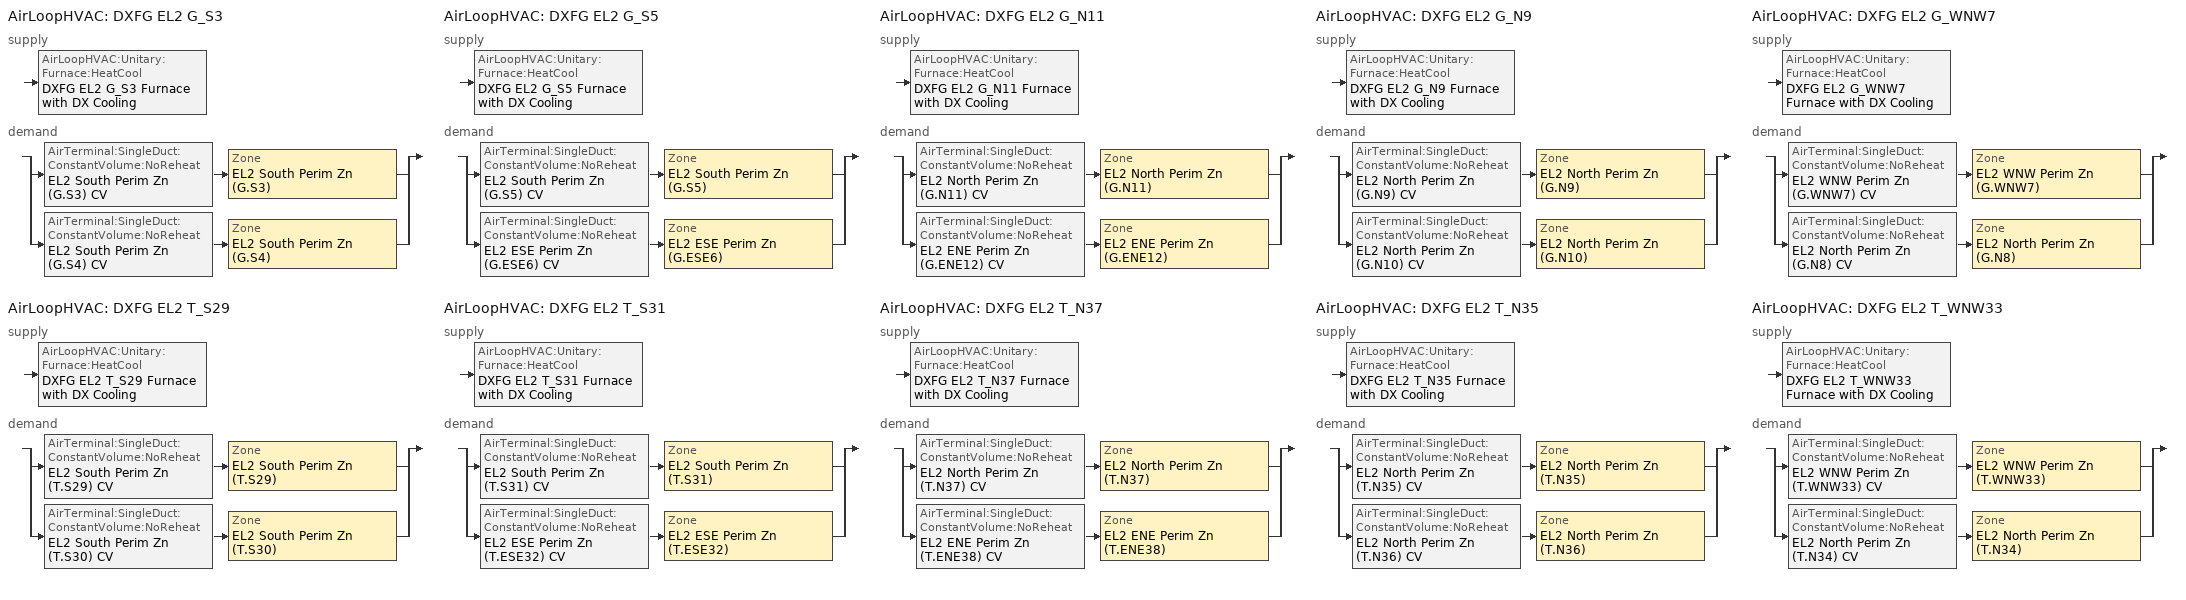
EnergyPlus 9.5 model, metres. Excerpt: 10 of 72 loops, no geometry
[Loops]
AirLoopHVAC 'DXFG EL2 G_S3'
 supply: AirLoopHVAC:Unitary:Furnace:HeatCool 'DXFG EL2 G_S3 Furnace with DX Cooling'
 demand: split
  | AirTerminal:SingleDuct:ConstantVolume:NoReheat 'EL2 South Perim Zn (G.S3) CV' > Zone 'EL2 South Perim Zn (G.S3)'
  | AirTerminal:SingleDuct:ConstantVolume:NoReheat 'EL2 South Perim Zn (G.S4) CV' > Zone 'EL2 South Perim Zn (G.S4)'
AirLoopHVAC 'DXFG EL2 T_S29'
 supply: AirLoopHVAC:Unitary:Furnace:HeatCool 'DXFG EL2 T_S29 Furnace with DX Cooling'
 demand: split
  | AirTerminal:SingleDuct:ConstantVolume:NoReheat 'EL2 South Perim Zn (T.S29) CV' > Zone 'EL2 South Perim Zn (T.S29)'
  | AirTerminal:SingleDuct:ConstantVolume:NoReheat 'EL2 South Perim Zn (T.S30) CV' > Zone 'EL2 South Perim Zn (T.S30)'
AirLoopHVAC 'DXFG EL2 G_S5'
 supply: AirLoopHVAC:Unitary:Furnace:HeatCool 'DXFG EL2 G_S5 Furnace with DX Cooling'
 demand: split
  | AirTerminal:SingleDuct:ConstantVolume:NoReheat 'EL2 South Perim Zn (G.S5) CV' > Zone 'EL2 South Perim Zn (G.S5)'
  | AirTerminal:SingleDuct:ConstantVolume:NoReheat 'EL2 ESE Perim Zn (G.ESE6) CV' > Zone 'EL2 ESE Perim Zn (G.ESE6)'
AirLoopHVAC 'DXFG EL2 T_S31'
 supply: AirLoopHVAC:Unitary:Furnace:HeatCool 'DXFG EL2 T_S31 Furnace with DX Cooling'
 demand: split
  | AirTerminal:SingleDuct:ConstantVolume:NoReheat 'EL2 South Perim Zn (T.S31) CV' > Zone 'EL2 South Perim Zn (T.S31)'
  | AirTerminal:SingleDuct:ConstantVolume:NoReheat 'EL2 ESE Perim Zn (T.ESE32) CV' > Zone 'EL2 ESE Perim Zn (T.ESE32)'
AirLoopHVAC 'DXFG EL2 G_N11'
 supply: AirLoopHVAC:Unitary:Furnace:HeatCool 'DXFG EL2 G_N11 Furnace with DX Cooling'
 demand: split
  | AirTerminal:SingleDuct:ConstantVolume:NoReheat 'EL2 North Perim Zn (G.N11) CV' > Zone 'EL2 North Perim Zn (G.N11)'
  | AirTerminal:SingleDuct:ConstantVolume:NoReheat 'EL2 ENE Perim Zn (G.ENE12) CV' > Zone 'EL2 ENE Perim Zn (G.ENE12)'
AirLoopHVAC 'DXFG EL2 T_N37'
 supply: AirLoopHVAC:Unitary:Furnace:HeatCool 'DXFG EL2 T_N37 Furnace with DX Cooling'
 demand: split
  | AirTerminal:SingleDuct:ConstantVolume:NoReheat 'EL2 North Perim Zn (T.N37) CV' > Zone 'EL2 North Perim Zn (T.N37)'
  | AirTerminal:SingleDuct:ConstantVolume:NoReheat 'EL2 ENE Perim Zn (T.ENE38) CV' > Zone 'EL2 ENE Perim Zn (T.ENE38)'
AirLoopHVAC 'DXFG EL2 G_N9'
 supply: AirLoopHVAC:Unitary:Furnace:HeatCool 'DXFG EL2 G_N9 Furnace with DX Cooling'
 demand: split
  | AirTerminal:SingleDuct:ConstantVolume:NoReheat 'EL2 North Perim Zn (G.N9) CV' > Zone 'EL2 North Perim Zn (G.N9)'
  | AirTerminal:SingleDuct:ConstantVolume:NoReheat 'EL2 North Perim Zn (G.N10) CV' > Zone 'EL2 North Perim Zn (G.N10)'
AirLoopHVAC 'DXFG EL2 T_N35'
 supply: AirLoopHVAC:Unitary:Furnace:HeatCool 'DXFG EL2 T_N35 Furnace with DX Cooling'
 demand: split
  | AirTerminal:SingleDuct:ConstantVolume:NoReheat 'EL2 North Perim Zn (T.N35) CV' > Zone 'EL2 North Perim Zn (T.N35)'
  | AirTerminal:SingleDuct:ConstantVolume:NoReheat 'EL2 North Perim Zn (T.N36) CV' > Zone 'EL2 North Perim Zn (T.N36)'
AirLoopHVAC 'DXFG EL2 G_WNW7'
 supply: AirLoopHVAC:Unitary:Furnace:HeatCool 'DXFG EL2 G_WNW7 Furnace with DX Cooling'
 demand: split
  | AirTerminal:SingleDuct:ConstantVolume:NoReheat 'EL2 WNW Perim Zn (G.WNW7) CV' > Zone 'EL2 WNW Perim Zn (G.WNW7)'
  | AirTerminal:SingleDuct:ConstantVolume:NoReheat 'EL2 North Perim Zn (G.N8) CV' > Zone 'EL2 North Perim Zn (G.N8)'
AirLoopHVAC 'DXFG EL2 T_WNW33'
 supply: AirLoopHVAC:Unitary:Furnace:HeatCool 'DXFG EL2 T_WNW33 Furnace with DX Cooling'
 demand: split
  | AirTerminal:SingleDuct:ConstantVolume:NoReheat 'EL2 WNW Perim Zn (T.WNW33) CV' > Zone 'EL2 WNW Perim Zn (T.WNW33)'
  | AirTerminal:SingleDuct:ConstantVolume:NoReheat 'EL2 North Perim Zn (T.N34) CV' > Zone 'EL2 North Perim Zn (T.N34)'
[AirLoopHVAC]
Name | Design Supply Air Flow Rate {m3/s}
DXFG EL2 G_S3; DXFG EL2 G_N9 | 0.001
DXFG EL2 T_S29; DXFG EL2 G_S5; DXFG EL2 T_S31; DXFG EL2 G_N11; DXFG EL2 T_N37; DXFG EL2 T_N35; DXFG EL2 G_WNW7; DXFG EL2 T_WNW33 | autosize
[AirLoopHVAC:ReturnPlenum]
Name | Zone
DXFG EL2 G_S3 Return Plenum | DXFG EL2 G_S3 Dummy Return Plenum
DXFG EL2 T_S29 Return Plenum | DXFG EL2 T_S29 Dummy Return Plenum
DXFG EL2 G_S5 Return Plenum | DXFG EL2 G_S5 Dummy Return Plenum
DXFG EL2 T_S31 Return Plenum | DXFG EL2 T_S31 Dummy Return Plenum
DXFG EL2 G_N11 Return Plenum | DXFG EL2 G_N11 Dummy Return Plenum
DXFG EL2 T_N37 Return Plenum | DXFG EL2 T_N37 Dummy Return Plenum
DXFG EL2 G_N9 Return Plenum | DXFG EL2 G_N9 Dummy Return Plenum
DXFG EL2 T_N35 Return Plenum | DXFG EL2 T_N35 Dummy Return Plenum
DXFG EL2 G_WNW7 Return Plenum | DXFG EL2 G_WNW7 Dummy Return Plenum
DXFG EL2 T_WNW33 Return Plenum | DXFG EL2 T_WNW33 Dummy Return Plenum
[EnergyManagementSystem:Sensor]
AH_VFREL2SouthPerimZnGS3: DXFG EL2 G_S3 Supply Path Inlet; System Node Current Density Volume Flow Rate
AH_MFREL2SouthPerimZnGS3: DXFG EL2 G_S3 Supply Path Inlet; System Node Mass Flow Rate
AH_ToutEL2SouthPerimZnGS3: DXFG EL2 G_S3 Supply Path Inlet; System Node Temperature
AH_WoutEL2SouthPerimZnGS3: DXFG EL2 G_S3 Supply Path Inlet; System Node Humidity Ratio
RA_TEL2SouthPerimZnGS3: EL2 South Perim Zn (G.S3) Return Outlet; System Node Temperature
RA_WEL2SouthPerimZnGS3: EL2 South Perim Zn (G.S3) Return Outlet; System Node Humidity Ratio
Fan_RTFEL2SouthPerimZnGS3: DXFG EL2 G_S3 Supply Fan; Fan Runtime Fraction
AH_VFREL2SouthPerimZnTS29: DXFG EL2 T_S29 Supply Path Inlet; System Node Current Density Volume Flow Rate
AH_MFREL2SouthPerimZnTS29: DXFG EL2 T_S29 Supply Path Inlet; System Node Mass Flow Rate
AH_ToutEL2SouthPerimZnTS29: DXFG EL2 T_S29 Supply Path Inlet; System Node Temperature
AH_WoutEL2SouthPerimZnTS29: DXFG EL2 T_S29 Supply Path Inlet; System Node Humidity Ratio
RA_TEL2SouthPerimZnTS29: EL2 South Perim Zn (T.S29) Return Outlet; System Node Temperature
RA_WEL2SouthPerimZnTS29: EL2 South Perim Zn (T.S29) Return Outlet; System Node Humidity Ratio
Fan_RTFEL2SouthPerimZnTS29: DXFG EL2 T_S29 Supply Fan; Fan Runtime Fraction
AH_VFREL2SouthPerimZnGS5: DXFG EL2 G_S5 Supply Path Inlet; System Node Current Density Volume Flow Rate
AH_MFREL2SouthPerimZnGS5: DXFG EL2 G_S5 Supply Path Inlet; System Node Mass Flow Rate
AH_ToutEL2SouthPerimZnGS5: DXFG EL2 G_S5 Supply Path Inlet; System Node Temperature
AH_WoutEL2SouthPerimZnGS5: DXFG EL2 G_S5 Supply Path Inlet; System Node Humidity Ratio
RA_TEL2SouthPerimZnGS5: EL2 South Perim Zn (G.S5) Return Outlet; System Node Temperature
RA_WEL2SouthPerimZnGS5: EL2 South Perim Zn (G.S5) Return Outlet; System Node Humidity Ratio
Fan_RTFEL2SouthPerimZnGS5: DXFG EL2 G_S5 Supply Fan; Fan Runtime Fraction
AH_VFREL2SouthPerimZnTS31: DXFG EL2 T_S31 Supply Path Inlet; System Node Current Density Volume Flow Rate
AH_MFREL2SouthPerimZnTS31: DXFG EL2 T_S31 Supply Path Inlet; System Node Mass Flow Rate
AH_ToutEL2SouthPerimZnTS31: DXFG EL2 T_S31 Supply Path Inlet; System Node Temperature
AH_WoutEL2SouthPerimZnTS31: DXFG EL2 T_S31 Supply Path Inlet; System Node Humidity Ratio
RA_TEL2SouthPerimZnTS31: EL2 South Perim Zn (T.S31) Return Outlet; System Node Temperature
RA_WEL2SouthPerimZnTS31: EL2 South Perim Zn (T.S31) Return Outlet; System Node Humidity Ratio
Fan_RTFEL2SouthPerimZnTS31: DXFG EL2 T_S31 Supply Fan; Fan Runtime Fraction
AH_VFREL2NorthPerimZnGN11: DXFG EL2 G_N11 Supply Path Inlet; System Node Current Density Volume Flow Rate
AH_MFREL2NorthPerimZnGN11: DXFG EL2 G_N11 Supply Path Inlet; System Node Mass Flow Rate
AH_ToutEL2NorthPerimZnGN11: DXFG EL2 G_N11 Supply Path Inlet; System Node Temperature
AH_WoutEL2NorthPerimZnGN11: DXFG EL2 G_N11 Supply Path Inlet; System Node Humidity Ratio
RA_TEL2NorthPerimZnGN11: EL2 North Perim Zn (G.N11) Return Outlet; System Node Temperature
RA_WEL2NorthPerimZnGN11: EL2 North Perim Zn (G.N11) Return Outlet; System Node Humidity Ratio
Fan_RTFEL2NorthPerimZnGN11: DXFG EL2 G_N11 Supply Fan; Fan Runtime Fraction
AH_VFREL2NorthPerimZnTN37: DXFG EL2 T_N37 Supply Path Inlet; System Node Current Density Volume Flow Rate
AH_MFREL2NorthPerimZnTN37: DXFG EL2 T_N37 Supply Path Inlet; System Node Mass Flow Rate
AH_ToutEL2NorthPerimZnTN37: DXFG EL2 T_N37 Supply Path Inlet; System Node Temperature
AH_WoutEL2NorthPerimZnTN37: DXFG EL2 T_N37 Supply Path Inlet; System Node Humidity Ratio
RA_TEL2NorthPerimZnTN37: EL2 North Perim Zn (T.N37) Return Outlet; System Node Temperature
RA_WEL2NorthPerimZnTN37: EL2 North Perim Zn (T.N37) Return Outlet; System Node Humidity Ratio
Fan_RTFEL2NorthPerimZnTN37: DXFG EL2 T_N37 Supply Fan; Fan Runtime Fraction
AH_VFREL2NorthPerimZnGN9: DXFG EL2 G_N9 Supply Path Inlet; System Node Current Density Volume Flow Rate
AH_MFREL2NorthPerimZnGN9: DXFG EL2 G_N9 Supply Path Inlet; System Node Mass Flow Rate
AH_ToutEL2NorthPerimZnGN9: DXFG EL2 G_N9 Supply Path Inlet; System Node Temperature
AH_WoutEL2NorthPerimZnGN9: DXFG EL2 G_N9 Supply Path Inlet; System Node Humidity Ratio
RA_TEL2NorthPerimZnGN9: EL2 North Perim Zn (G.N9) Return Outlet; System Node Temperature
RA_WEL2NorthPerimZnGN9: EL2 North Perim Zn (G.N9) Return Outlet; System Node Humidity Ratio
Fan_RTFEL2NorthPerimZnGN9: DXFG EL2 G_N9 Supply Fan; Fan Runtime Fraction
AH_VFREL2NorthPerimZnTN35: DXFG EL2 T_N35 Supply Path Inlet; System Node Current Density Volume Flow Rate
AH_MFREL2NorthPerimZnTN35: DXFG EL2 T_N35 Supply Path Inlet; System Node Mass Flow Rate
AH_ToutEL2NorthPerimZnTN35: DXFG EL2 T_N35 Supply Path Inlet; System Node Temperature
AH_WoutEL2NorthPerimZnTN35: DXFG EL2 T_N35 Supply Path Inlet; System Node Humidity Ratio
RA_TEL2NorthPerimZnTN35: EL2 North Perim Zn (T.N35) Return Outlet; System Node Temperature
RA_WEL2NorthPerimZnTN35: EL2 North Perim Zn (T.N35) Return Outlet; System Node Humidity Ratio
Fan_RTFEL2NorthPerimZnTN35: DXFG EL2 T_N35 Supply Fan; Fan Runtime Fraction
AH_VFREL2WNWPerimZnGWNW7: DXFG EL2 G_WNW7 Supply Path Inlet; System Node Current Density Volume Flow Rate
AH_MFREL2WNWPerimZnGWNW7: DXFG EL2 G_WNW7 Supply Path Inlet; System Node Mass Flow Rate
AH_ToutEL2WNWPerimZnGWNW7: DXFG EL2 G_WNW7 Supply Path Inlet; System Node Temperature
AH_WoutEL2WNWPerimZnGWNW7: DXFG EL2 G_WNW7 Supply Path Inlet; System Node Humidity Ratio
RA_TEL2WNWPerimZnGWNW7: EL2 WNW Perim Zn (G.WNW7) Return Outlet; System Node Temperature
RA_WEL2WNWPerimZnGWNW7: EL2 WNW Perim Zn (G.WNW7) Return Outlet; System Node Humidity Ratio
Fan_RTFEL2WNWPerimZnGWNW7: DXFG EL2 G_WNW7 Supply Fan; Fan Runtime Fraction
AH_VFREL2WNWPerimZnTWNW33: DXFG EL2 T_WNW33 Supply Path Inlet; System Node Current Density Volume Flow Rate
AH_MFREL2WNWPerimZnTWNW33: DXFG EL2 T_WNW33 Supply Path Inlet; System Node Mass Flow Rate
AH_ToutEL2WNWPerimZnTWNW33: DXFG EL2 T_WNW33 Supply Path Inlet; System Node Temperature
AH_WoutEL2WNWPerimZnTWNW33: DXFG EL2 T_WNW33 Supply Path Inlet; System Node Humidity Ratio
RA_TEL2WNWPerimZnTWNW33: EL2 WNW Perim Zn (T.WNW33) Return Outlet; System Node Temperature
RA_WEL2WNWPerimZnTWNW33: EL2 WNW Perim Zn (T.WNW33) Return Outlet; System Node Humidity Ratio
Fan_RTFEL2WNWPerimZnTWNW33: DXFG EL2 T_WNW33 Supply Fan; Fan Runtime Fraction
[EnergyManagementSystem:Program]
DuctLeakageProgramEL1SSWPerimZnTSSW33: Set f_sup = 0.045; Set f_ret = 0.0405; Set f_OA = 0.004499999999999997; Set V_OA = f_OA * AH_VFREL1SSWPerimZnTSSW33; Set Vleak_s = f_sup * AH_VFREL1SSWPerimZnTSSW33; Set Vleak_r = f_ret * AH_VFREL1SSWPerimZnTSSW33; Set VEL1SSWPerimAtZnTSSW46ToEL1SSWPerimZnTSSW33 = @Abs (Vleak_s - Vleak_r - V_OA); Set VEL1SSWPerimZnTSSW33ToEL1SSWPerimAtZnTSSW46 = 0; Set h_SA = @HFnTdbW AH_ToutEL1SSWPerimZnTSSW33 AH_WoutEL1SSWPerimZnTSSW33; Set h_AHZone = @HFnTdbW AHZone_TEL1SSWPerimZnTSSW33 AHZone_WEL1SSWPerimZnTSSW33; Set h_RA = @HFnTdbW RA_TEL1SSWPerimZnTSSW33 RA_WEL1SSWPerimZnTSSW33; Set h_fg = @HfgAirFnWTdb AH_WoutEL1SSWPerimZnTSSW33 AH_ToutEL1SSWPerimZnTSSW33; Set Qleak_s = f_sup * AH_MFREL1SSWPerimZnTSSW33 * (h_RA - h_SA); Set Qleak_s_lEL1SSWPerimZnTSSW33 = f_sup * AH_MFREL1SSWPerimZnTSSW33 * h_fg * (RA_WEL1SSWPerimZnTSSW33 - AH_WoutEL1SSWPerimZnTSSW33); Set Qleak_s_sEL1SSWPerimZnTSSW33 = Qleak_s - Qleak_s_lEL1SSWPerimZnTSSW33; Set expTerm = (Fan_RTFEL1SSWPerimZnTSSW33 / ((@Max AH_MFREL1SSWPerimZnTSSW33 0.001) * 1006.0)) * 4.14587058960499; Set expTerm = 0 - expTerm; Set Tsupply = AHZone_TEL1SSWPerimZnTSSW33 + ((AH_ToutEL1SSWPerimZnTSSW33 - AHZone_TEL1SSWPerimZnTSSW33) * (@Exp expTerm)); Set Qduct_sToEL1SSWPerimZnTSSW33 = AH_MFREL1SSWPerimZnTSSW33 * 1006.0 * (Tsupply - AH_ToutEL1SSWPerimZnTSSW33); Set Qduct_sToEL1SSWPerimAtZnTSSW46 = 0 - Qduct_sToEL1SSWPerimZnTSSW33; Set expTerm = (Fan_RTFEL1SSWPerimZnTSSW33 / ((@Max AH_MFREL1SSWPerimZnTSSW33 0.001) * 1006.0)) * 1.0236717505197508; Set expTerm = 0 - expTerm; Set Treturn = AHZone_TEL1SSWPerimZnTSSW33 + ((RA_TEL1SSWPerimZnTSSW33 - AHZone_TEL1SSWPerimZnTSSW33) * (@Exp expTerm)); Set Qduct_rToPlenumDXFGEL1T_SSW33 = AH_MFREL1SSWPerimZnTSSW33 * 1006.0 * (Treturn - RA_TEL1SSWPerimZnTSSW33); Set Qduct_rToEL1SSWPerimAtZnTSSW46 = 0 - Qduct_rToPlenumDXFGEL1T_SSW33; Set Qleak_r_lDXFGEL1T_SSW33 = 0; Set Qleak_r_sDXFGEL1T_SSW33 = f_ret * AH_MFREL1SSWPerimZnTSSW33 * 1006.0 * (AHZone_TEL1SSWPerimZnTSSW33 - RA_TEL1SSWPerimZnTSSW33); Set Qleak = f_sup * AH_MFREL1SSWPerimZnTSSW33 * (h_SA - h_AHZone); Set Qleak_lToEL1SSWPerimAtZnTSSW46 = f_sup * AH_MFREL1SSWPerimZnTSSW33 * h_fg * (AH_WoutEL1SSWPerimZnTSSW33 - AHZone_WEL1SSWPerimZnTSSW33); Set Qleak_sToEL1SSWPerimAtZnTSSW46 = Qleak - Qleak_lToEL1SSWPerimAtZnTSSW46
DuctLeakageProgramEL1WestPerimZnGW9: Set f_sup = 0.045; Set f_ret = 0.0405; Set f_OA = 0.004499999999999997; Set V_OA = f_OA * AH_VFREL1WestPerimZnGW9; Set Vleak_s = f_sup * AH_VFREL1WestPerimZnGW9; Set Vleak_r = f_ret * AH_VFREL1WestPerimZnGW9; Set VEL1WestPerimPlZnGW22ToEL1WestPerimZnGW9 = @Abs (Vleak_s - Vleak_r - V_OA); Set VEL1WestPerimZnGW9ToEL1WestPerimPlZnGW22 = 0; Set h_SA = @HFnTdbW AH_ToutEL1WestPerimZnGW9 AH_WoutEL1WestPerimZnGW9; Set h_AHZone = @HFnTdbW AHZone_TEL1WestPerimZnGW9 AHZone_WEL1WestPerimZnGW9; Set h_RA = @HFnTdbW RA_TEL1WestPerimZnGW9 RA_WEL1WestPerimZnGW9; Set h_fg = @HfgAirFnWTdb AH_WoutEL1WestPerimZnGW9 AH_ToutEL1WestPerimZnGW9; Set Qleak_s = f_sup * AH_MFREL1WestPerimZnGW9 * (h_RA - h_SA); Set Qleak_s_lEL1WestPerimZnGW9 = f_sup * AH_MFREL1WestPerimZnGW9 * h_fg * (RA_WEL1WestPerimZnGW9 - AH_WoutEL1WestPerimZnGW9); Set Qleak_s_sEL1WestPerimZnGW9 = Qleak_s - Qleak_s_lEL1WestPerimZnGW9; Set expTerm = (Fan_RTFEL1WestPerimZnGW9 / ((@Max AH_MFREL1WestPerimZnGW9 0.001) * 1006.0)) * 4.14587058960499; Set expTerm = 0 - expTerm; Set Tsupply = AHZone_TEL1WestPerimZnGW9 + ((AH_ToutEL1WestPerimZnGW9 - AHZone_TEL1WestPerimZnGW9) * (@Exp expTerm)); Set Qduct_sToEL1WestPerimZnGW9 = AH_MFREL1WestPerimZnGW9 * 1006.0 * (Tsupply - AH_ToutEL1WestPerimZnGW9); Set Qduct_sToEL1WestPerimPlZnGW22 = 0 - Qduct_sToEL1WestPerimZnGW9; Set expTerm = (Fan_RTFEL1WestPerimZnGW9 / ((@Max AH_MFREL1WestPerimZnGW9 0.001) * 1006.0)) * 1.0236717505197508; Set expTerm = 0 - expTerm; Set Treturn = AHZone_TEL1WestPerimZnGW9 + ((RA_TEL1WestPerimZnGW9 - AHZone_TEL1WestPerimZnGW9) * (@Exp expTerm)); Set Qduct_rToPlenumDXFGEL1G_W9 = AH_MFREL1WestPerimZnGW9 * 1006.0 * (Treturn - RA_TEL1WestPerimZnGW9); Set Qduct_rToEL1WestPerimPlZnGW22 = 0 - Qduct_rToPlenumDXFGEL1G_W9; Set Qleak_r_lDXFGEL1G_W9 = 0; Set Qleak_r_sDXFGEL1G_W9 = f_ret * AH_MFREL1WestPerimZnGW9 * 1006.0 * (AHZone_TEL1WestPerimZnGW9 - RA_TEL1WestPerimZnGW9); Set Qleak = f_sup * AH_MFREL1WestPerimZnGW9 * (h_SA - h_AHZone); Set Qleak_lToEL1WestPerimPlZnGW22 = f_sup * AH_MFREL1WestPerimZnGW9 * h_fg * (AH_WoutEL1WestPerimZnGW9 - AHZone_WEL1WestPerimZnGW9); Set Qleak_sToEL1WestPerimPlZnGW22 = Qleak - Qleak_lToEL1WestPerimPlZnGW22
DuctLeakageProgramEL1WestPerimZnTW35: Set f_sup = 0.045; Set f_ret = 0.0405; Set f_OA = 0.004499999999999997; Set V_OA = f_OA * AH_VFREL1WestPerimZnTW35; Set Vleak_s = f_sup * AH_VFREL1WestPerimZnTW35; Set Vleak_r = f_ret * AH_VFREL1WestPerimZnTW35; Set VEL1WestPerimAtZnTW48ToEL1WestPerimZnTW35 = @Abs (Vleak_s - Vleak_r - V_OA); Set VEL1WestPerimZnTW35ToEL1WestPerimAtZnTW48 = 0; Set h_SA = @HFnTdbW AH_ToutEL1WestPerimZnTW35 AH_WoutEL1WestPerimZnTW35; Set h_AHZone = @HFnTdbW AHZone_TEL1WestPerimZnTW35 AHZone_WEL1WestPerimZnTW35; Set h_RA = @HFnTdbW RA_TEL1WestPerimZnTW35 RA_WEL1WestPerimZnTW35; Set h_fg = @HfgAirFnWTdb AH_WoutEL1WestPerimZnTW35 AH_ToutEL1WestPerimZnTW35; Set Qleak_s = f_sup * AH_MFREL1WestPerimZnTW35 * (h_RA - h_SA); Set Qleak_s_lEL1WestPerimZnTW35 = f_sup * AH_MFREL1WestPerimZnTW35 * h_fg * (RA_WEL1WestPerimZnTW35 - AH_WoutEL1WestPerimZnTW35); Set Qleak_s_sEL1WestPerimZnTW35 = Qleak_s - Qleak_s_lEL1WestPerimZnTW35; Set expTerm = (Fan_RTFEL1WestPerimZnTW35 / ((@Max AH_MFREL1WestPerimZnTW35 0.001) * 1006.0)) * 4.14587058960499; Set expTerm = 0 - expTerm; Set Tsupply = AHZone_TEL1WestPerimZnTW35 + ((AH_ToutEL1WestPerimZnTW35 - AHZone_TEL1WestPerimZnTW35) * (@Exp expTerm)); Set Qduct_sToEL1WestPerimZnTW35 = AH_MFREL1WestPerimZnTW35 * 1006.0 * (Tsupply - AH_ToutEL1WestPerimZnTW35); Set Qduct_sToEL1WestPerimAtZnTW48 = 0 - Qduct_sToEL1WestPerimZnTW35; Set expTerm = (Fan_RTFEL1WestPerimZnTW35 / ((@Max AH_MFREL1WestPerimZnTW35 0.001) * 1006.0)) * 1.0236717505197508; Set expTerm = 0 - expTerm; Set Treturn = AHZone_TEL1WestPerimZnTW35 + ((RA_TEL1WestPerimZnTW35 - AHZone_TEL1WestPerimZnTW35) * (@Exp expTerm)); Set Qduct_rToPlenumDXFGEL1T_W35 = AH_MFREL1WestPerimZnTW35 * 1006.0 * (Treturn - RA_TEL1WestPerimZnTW35); Set Qduct_rToEL1WestPerimAtZnTW48 = 0 - Qduct_rToPlenumDXFGEL1T_W35; Set Qleak_r_lDXFGEL1T_W35 = 0; Set Qleak_r_sDXFGEL1T_W35 = f_ret * AH_MFREL1WestPerimZnTW35 * 1006.0 * (AHZone_TEL1WestPerimZnTW35 - RA_TEL1WestPerimZnTW35); Set Qleak = f_sup * AH_MFREL1WestPerimZnTW35 * (h_SA - h_AHZone); Set Qleak_lToEL1WestPerimAtZnTW48 = f_sup * AH_MFREL1WestPerimZnTW35 * h_fg * (AH_WoutEL1WestPerimZnTW35 - AHZone_WEL1WestPerimZnTW35); Set Qleak_sToEL1WestPerimAtZnTW48 = Qleak - Qleak_lToEL1WestPerimAtZnTW48
DuctLeakageProgramEL1WestPerimZnGW11: Set f_sup = 0.045; Set f_ret = 0.0405; Set f_OA = 0.004499999999999997; Set V_OA = f_OA * AH_VFREL1WestPerimZnGW11; Set Vleak_s = f_sup * AH_VFREL1WestPerimZnGW11; Set Vleak_r = f_ret * AH_VFREL1WestPerimZnGW11; Set VEL1WestPerimPlZnGW24ToEL1WestPerimZnGW11 = @Abs (Vleak_s - Vleak_r - V_OA); Set VEL1WestPerimZnGW11ToEL1WestPerimPlZnGW24 = 0; Set h_SA = @HFnTdbW AH_ToutEL1WestPerimZnGW11 AH_WoutEL1WestPerimZnGW11; Set h_AHZone = @HFnTdbW AHZone_TEL1WestPerimZnGW11 AHZone_WEL1WestPerimZnGW11; Set h_RA = @HFnTdbW RA_TEL1WestPerimZnGW11 RA_WEL1WestPerimZnGW11; Set h_fg = @HfgAirFnWTdb AH_WoutEL1WestPerimZnGW11 AH_ToutEL1WestPerimZnGW11; Set Qleak_s = f_sup * AH_MFREL1WestPerimZnGW11 * (h_RA - h_SA); Set Qleak_s_lEL1WestPerimZnGW11 = f_sup * AH_MFREL1WestPerimZnGW11 * h_fg * (RA_WEL1WestPerimZnGW11 - AH_WoutEL1WestPerimZnGW11); Set Qleak_s_sEL1WestPerimZnGW11 = Qleak_s - Qleak_s_lEL1WestPerimZnGW11; Set expTerm = (Fan_RTFEL1WestPerimZnGW11 / ((@Max AH_MFREL1WestPerimZnGW11 0.001) * 1006.0)) * 4.14587058960499; Set expTerm = 0 - expTerm; Set Tsupply = AHZone_TEL1WestPerimZnGW11 + ((AH_ToutEL1WestPerimZnGW11 - AHZone_TEL1WestPerimZnGW11) * (@Exp expTerm)); Set Qduct_sToEL1WestPerimZnGW11 = AH_MFREL1WestPerimZnGW11 * 1006.0 * (Tsupply - AH_ToutEL1WestPerimZnGW11); Set Qduct_sToEL1WestPerimPlZnGW24 = 0 - Qduct_sToEL1WestPerimZnGW11; Set expTerm = (Fan_RTFEL1WestPerimZnGW11 / ((@Max AH_MFREL1WestPerimZnGW11 0.001) * 1006.0)) * 1.0236717505197508; Set expTerm = 0 - expTerm; Set Treturn = AHZone_TEL1WestPerimZnGW11 + ((RA_TEL1WestPerimZnGW11 - AHZone_TEL1WestPerimZnGW11) * (@Exp expTerm)); Set Qduct_rToPlenumDXFGEL1G_W11 = AH_MFREL1WestPerimZnGW11 * 1006.0 * (Treturn - RA_TEL1WestPerimZnGW11); Set Qduct_rToEL1WestPerimPlZnGW24 = 0 - Qduct_rToPlenumDXFGEL1G_W11; Set Qleak_r_lDXFGEL1G_W11 = 0; Set Qleak_r_sDXFGEL1G_W11 = f_ret * AH_MFREL1WestPerimZnGW11 * 1006.0 * (AHZone_TEL1WestPerimZnGW11 - RA_TEL1WestPerimZnGW11); Set Qleak = f_sup * AH_MFREL1WestPerimZnGW11 * (h_SA - h_AHZone); Set Qleak_lToEL1WestPerimPlZnGW24 = f_sup * AH_MFREL1WestPerimZnGW11 * h_fg * (AH_WoutEL1WestPerimZnGW11 - AHZone_WEL1WestPerimZnGW11); Set Qleak_sToEL1WestPerimPlZnGW24 = Qleak - Qleak_lToEL1WestPerimPlZnGW24
[ThermostatSetpoint:DualSetpoint]
Thermostat Dual SP Control Dual SP Control: Heating Setpoint Temperature Schedule=heating_sch_DEER; Cooling Setpoint Temperature Schedule=cooling_sch_DEER
[ZoneControl:Thermostat] Control Type Schedule=HVACTemplate-Always 4; Control=Thermostat Dual SP Control Dual SP Control
Name | Zone or ZoneList
EL2 South Perim Zn (G.S3) Thermostat | EL2 South Perim Zn (G.S3)
EL2 South Perim Zn (G.S4) Thermostat | EL2 South Perim Zn (G.S4)
EL2 South Perim Zn (T.S29) Thermostat | EL2 South Perim Zn (T.S29)
EL2 South Perim Zn (T.S30) Thermostat | EL2 South Perim Zn (T.S30)
EL2 South Perim Zn (G.S5) Thermostat | EL2 South Perim Zn (G.S5)
EL2 ESE Perim Zn (G.ESE6) Thermostat | EL2 ESE Perim Zn (G.ESE6)
EL2 South Perim Zn (T.S31) Thermostat | EL2 South Perim Zn (T.S31)
EL2 ESE Perim Zn (T.ESE32) Thermostat | EL2 ESE Perim Zn (T.ESE32)
EL2 WNW Perim Zn (G.WNW7) Thermostat | EL2 WNW Perim Zn (G.WNW7)
EL2 North Perim Zn (G.N8) Thermostat | EL2 North Perim Zn (G.N8)
EL2 WNW Perim Zn (T.WNW33) Thermostat | EL2 WNW Perim Zn (T.WNW33)
EL2 North Perim Zn (T.N34) Thermostat | EL2 North Perim Zn (T.N34)
EL2 North Perim Zn (G.N9) Thermostat | EL2 North Perim Zn (G.N9)
EL2 North Perim Zn (G.N10) Thermostat | EL2 North Perim Zn (G.N10)
EL2 North Perim Zn (T.N35) Thermostat | EL2 North Perim Zn (T.N35)
EL2 North Perim Zn (T.N36) Thermostat | EL2 North Perim Zn (T.N36)
EL2 North Perim Zn (G.N11) Thermostat | EL2 North Perim Zn (G.N11)
EL2 ENE Perim Zn (G.ENE12) Thermostat | EL2 ENE Perim Zn (G.ENE12)
EL2 North Perim Zn (T.N37) Thermostat | EL2 North Perim Zn (T.N37)
EL2 ENE Perim Zn (T.ENE38) Thermostat | EL2 ENE Perim Zn (T.ENE38)
[Sizing:Zone] Zone Cooling Design Supply Air Temperature Input Method=SupplyAirTemperature; Zone Cooling Design Supply Air Temperature {C}=12; Zone Cooling Design Supply Air Temperature Difference {delta C}=11.11; Zone Heating Design Supply Air Temperature Input Method=SupplyAirTemperature; Zone Heating Design Supply Air Temperature {C}=50; Zone Cooling Design Supply Air Humidity Ratio {kg-H20/kg-air}=0.008; Zone Heating Design Supply Air Humidity Ratio {kg-H2O/kg-air}=0.008; Cooling Design Air Flow Method=DesignDay; Cooling Design Air Flow Rate {m3/s}=0; Cooling Minimum Air Flow Fraction=0; Heating Design Air Flow Method=DesignDay; Heating Design Air Flow Rate {m3/s}=0; Heating Maximum Air Flow Fraction=0
EL2 South Perim Zn (G.S3); EL2 South Perim Zn (G.S4); EL2 South Perim Zn (T.S29); EL2 South Perim Zn (T.S30); EL2 South Perim Zn (G.S5); EL2 ESE Perim Zn (G.ESE6); EL2 South Perim Zn (T.S31); EL2 ESE Perim Zn (T.ESE32); EL2 WNW Perim Zn (G.WNW7); EL2 North Perim Zn (G.N8); EL2 WNW Perim Zn (T.WNW33); EL2 North Perim Zn (T.N34); EL2 North Perim Zn (G.N9); EL2 North Perim Zn (G.N10); EL2 North Perim Zn (T.N35); EL2 North Perim Zn (T.N36); EL2 North Perim Zn (G.N11); EL2 ENE Perim Zn (G.ENE12); EL2 North Perim Zn (T.N37); EL2 ENE Perim Zn (T.ENE38)
[Zone equipment]
EL2 South Perim Zn (G.S3): EL2 South Perim Zn (G.S3) CV
EL2 South Perim Zn (G.S4): EL2 South Perim Zn (G.S4) CV
EL2 South Perim Zn (T.S29): EL2 South Perim Zn (T.S29) CV
EL2 South Perim Zn (T.S30): EL2 South Perim Zn (T.S30) CV
EL2 South Perim Zn (G.S5): EL2 South Perim Zn (G.S5) CV
EL2 ESE Perim Zn (G.ESE6): EL2 ESE Perim Zn (G.ESE6) CV
EL2 South Perim Zn (T.S31): EL2 South Perim Zn (T.S31) CV
EL2 ESE Perim Zn (T.ESE32): EL2 ESE Perim Zn (T.ESE32) CV
EL2 WNW Perim Zn (G.WNW7): EL2 WNW Perim Zn (G.WNW7) CV
EL2 North Perim Zn (G.N8): EL2 North Perim Zn (G.N8) CV
EL2 WNW Perim Zn (T.WNW33): EL2 WNW Perim Zn (T.WNW33) CV
EL2 North Perim Zn (T.N34): EL2 North Perim Zn (T.N34) CV
EL2 North Perim Zn (G.N9): EL2 North Perim Zn (G.N9) CV
EL2 North Perim Zn (G.N10): EL2 North Perim Zn (G.N10) CV
EL2 North Perim Zn (T.N35): EL2 North Perim Zn (T.N35) CV
EL2 North Perim Zn (T.N36): EL2 North Perim Zn (T.N36) CV
EL2 North Perim Zn (G.N11): EL2 North Perim Zn (G.N11) CV
EL2 ENE Perim Zn (G.ENE12): EL2 ENE Perim Zn (G.ENE12) CV
EL2 North Perim Zn (T.N37): EL2 North Perim Zn (T.N37) CV
EL2 ENE Perim Zn (T.ENE38): EL2 ENE Perim Zn (T.ENE38) CV
[AirTerminal:SingleDuct:ConstantVolume:NoReheat] Maximum air flow rate {m3/s}=autosize
EL2 South Perim Zn (G.S3) CV; EL2 South Perim Zn (G.S4) CV; EL2 South Perim Zn (T.S29) CV; EL2 South Perim Zn (T.S30) CV; EL2 South Perim Zn (G.S5) CV; EL2 ESE Perim Zn (G.ESE6) CV; EL2 South Perim Zn (T.S31) CV; EL2 ESE Perim Zn (T.ESE32) CV; EL2 WNW Perim Zn (G.WNW7) CV; EL2 North Perim Zn (G.N8) CV; EL2 WNW Perim Zn (T.WNW33) CV; EL2 North Perim Zn (T.N34) CV; EL2 North Perim Zn (G.N9) CV; EL2 North Perim Zn (G.N10) CV; EL2 North Perim Zn (T.N35) CV; EL2 North Perim Zn (T.N36) CV; EL2 North Perim Zn (G.N11) CV; EL2 ENE Perim Zn (G.ENE12) CV; EL2 North Perim Zn (T.N37) CV; EL2 ENE Perim Zn (T.ENE38) CV
[Sizing:System] Type of Load to Size On=Sensible; Design Outdoor Air Flow Rate {m3/s}=0; Central Heating Maximum System Air Flow Ratio=1; Preheat Design Set Temperature {C}=7; Preheat Design Humidity Ratio {kg-H2O/kg-air}=0.008; Precool Design Temperature {C}=11; Precool Design Humidity Ratio {kg-H2O/kg-air}=0.008; Central Cooling Design Supply Air Temperature {C}=12; Central Heating Design Supply Air Temperature {C}=50; Type of Zone Sum to Use=NonCoincident; 100% Outdoor Air in Cooling=No; 100% Outdoor Air in Heating=No; Central Cooling Design Supply Air Humidity Ratio {kg-H2O/kg-air}=0.008; Central Heating Design Supply Air Humidity Ratio {kg-H2O/kg-air}=0.008; Cooling Supply Air Flow Rate Method=DesignDay; Cooling Supply Air Flow Rate {m3/s}=0; Heating Supply Air Flow Rate Method=DesignDay; Heating Supply Air Flow Rate {m3/s}=0; System Outdoor Air Method=ZoneSum; Zone Maximum Outdoor Air Fraction=1; Cooling Design Capacity Method=CoolingDesignCapacity; Cooling Design Capacity {W}=autosize; Heating Design Capacity Method=HeatingDesignCapacity; Heating Design Capacity {W}=autosize; Central Cooling Capacity Control Method=OnOff
DXFG EL2 G_S3; DXFG EL2 T_S29; DXFG EL2 G_S5; DXFG EL2 T_S31; DXFG EL2 G_WNW7; DXFG EL2 T_WNW33; DXFG EL2 G_N9; DXFG EL2 T_N35; DXFG EL2 G_N11; DXFG EL2 T_N37
[AirLoopHVAC:Unitary:Furnace:HeatCool] Supply Air Fan Operating Mode Schedule=always_avail; Maximum Supply Air Temperature {C}=80; Cooling Supply Air Flow Rate {m3/s}=autosize; Heating Supply Air Flow Rate {m3/s}=autosize; No Load Supply Air Flow Rate {m3/s}=autosize; Fan Placement=BlowThrough; Dehumidification Control Type=None
Name | Controlling Zone or Thermostat Location | Supply Fan | Heating Coil | Cooling Coil
DXFG EL2 G_S3 Furnace with DX Cooling | EL2 South Perim Zn (G.S3) | DXFG EL2 G_S3 Supply Fan | DXFG EL2 G_S3 Heating Coil | DXFG EL2 G_S3 Cooling Coil
DXFG EL2 T_S29 Furnace with DX Cooling | EL2 South Perim Zn (T.S29) | DXFG EL2 T_S29 Supply Fan | DXFG EL2 T_S29 Heating Coil | DXFG EL2 T_S29 Cooling Coil
DXFG EL2 G_S5 Furnace with DX Cooling | EL2 South Perim Zn (G.S5) | DXFG EL2 G_S5 Supply Fan | DXFG EL2 G_S5 Heating Coil | DXFG EL2 G_S5 Cooling Coil
DXFG EL2 T_S31 Furnace with DX Cooling | EL2 South Perim Zn (T.S31) | DXFG EL2 T_S31 Supply Fan | DXFG EL2 T_S31 Heating Coil | DXFG EL2 T_S31 Cooling Coil
DXFG EL2 G_WNW7 Furnace with DX Cooling | EL2 WNW Perim Zn (G.WNW7) | DXFG EL2 G_WNW7 Supply Fan | DXFG EL2 G_WNW7 Heating Coil | DXFG EL2 G_WNW7 Cooling Coil
DXFG EL2 T_WNW33 Furnace with DX Cooling | EL2 WNW Perim Zn (T.WNW33) | DXFG EL2 T_WNW33 Supply Fan | DXFG EL2 T_WNW33 Heating Coil | DXFG EL2 T_WNW33 Cooling Coil
DXFG EL2 G_N9 Furnace with DX Cooling | EL2 North Perim Zn (G.N9) | DXFG EL2 G_N9 Supply Fan | DXFG EL2 G_N9 Heating Coil | DXFG EL2 G_N9 Cooling Coil
DXFG EL2 T_N35 Furnace with DX Cooling | EL2 North Perim Zn (T.N35) | DXFG EL2 T_N35 Supply Fan | DXFG EL2 T_N35 Heating Coil | DXFG EL2 T_N35 Cooling Coil
DXFG EL2 G_N11 Furnace with DX Cooling | EL2 North Perim Zn (G.N11) | DXFG EL2 G_N11 Supply Fan | DXFG EL2 G_N11 Heating Coil | DXFG EL2 G_N11 Cooling Coil
DXFG EL2 T_N37 Furnace with DX Cooling | EL2 North Perim Zn (T.N37) | DXFG EL2 T_N37 Supply Fan | DXFG EL2 T_N37 Heating Coil | DXFG EL2 T_N37 Cooling Coil
[Coil:Heating:Fuel] Fuel Type=NaturalGas; Gas Burner Efficiency=0.8; Nominal Capacity of the Coil {W}=autosize; Parasitic Electric Load {W}=0; Parasitic Gas Load {W}=0
Name | Part load fraction correlation (function of part load ratio)
DXFG EL2 G_S3 Heating Coil | DXFG EL2 G_S3 Heating Coil PLF-FPLR
DXFG EL2 T_S29 Heating Coil | DXFG EL2 T_S29 Heating Coil PLF-FPLR
DXFG EL2 G_S5 Heating Coil | DXFG EL2 G_S5 Heating Coil PLF-FPLR
DXFG EL2 T_S31 Heating Coil | DXFG EL2 T_S31 Heating Coil PLF-FPLR
DXFG EL2 G_WNW7 Heating Coil | DXFG EL2 G_WNW7 Heating Coil PLF-FPLR
DXFG EL2 T_WNW33 Heating Coil | DXFG EL2 T_WNW33 Heating Coil PLF-FPLR
DXFG EL2 G_N9 Heating Coil | DXFG EL2 G_N9 Heating Coil PLF-FPLR
DXFG EL2 T_N35 Heating Coil | DXFG EL2 T_N35 Heating Coil PLF-FPLR
DXFG EL2 G_N11 Heating Coil | DXFG EL2 G_N11 Heating Coil PLF-FPLR
DXFG EL2 T_N37 Heating Coil | DXFG EL2 T_N37 Heating Coil PLF-FPLR
[Coil:Cooling:DX:SingleSpeed] Rated COP=3.45; Nominal Time for Condensate Removal to Begin=0; Ratio of Initial Moisture Evaporation Rate and Steady State Latent Capacity=0; Maximum Cycling Rate=0; Latent Capacity Time Constant=0; Condenser Type=AirCooled; Evaporative Condenser Effectiveness=0; Evaporative Condenser Pump Rated Power Consumption=0; Crankcase Heater Capacity=0; Maximum Outdoor Dry-Bulb Temperature for Crankcase Heater Operation=10
Name | Rated Total Cooling Capacity {W} | Gross Rated Sensible Heat Ratio | Rated Air Flow Rate {m3/s} | Total Cooling Capacity Function of Temperature Curve | Total Cooling Capacity Function of Flow Fraction Curve | Energy Input Ratio Function of Temperature Curve | Energy Input Ratio Function of Flow Fraction Curve | Part Load Fraction Correlation Curve
DXFG EL2 G_S3 Cooling Coil | 10 | 0.8 | 0.001 | DXFG EL2 G_S3 DX Coil Cap-FT | DXFG EL2 G_S3 DX Coil Cap-FF | DXFG EL2 G_S3 DX Coil EIR-FT | DXFG EL2 G_S3 DX Coil EIR-FF | DXFG EL2 G_S3 DX Coil PLF
DXFG EL2 T_S29 Cooling Coil | autosize | autosize | autosize | DXFG EL2 T_S29 DX Coil Cap-FT | DXFG EL2 T_S29 DX Coil Cap-FF | DXFG EL2 T_S29 DX Coil EIR-FT | DXFG EL2 T_S29 DX Coil EIR-FF | DXFG EL2 T_S29 DX Coil PLF
DXFG EL2 G_S5 Cooling Coil | autosize | autosize | autosize | DXFG EL2 G_S5 DX Coil Cap-FT | DXFG EL2 G_S5 DX Coil Cap-FF | DXFG EL2 G_S5 DX Coil EIR-FT | DXFG EL2 G_S5 DX Coil EIR-FF | DXFG EL2 G_S5 DX Coil PLF
DXFG EL2 T_S31 Cooling Coil | autosize | autosize | autosize | DXFG EL2 T_S31 DX Coil Cap-FT | DXFG EL2 T_S31 DX Coil Cap-FF | DXFG EL2 T_S31 DX Coil EIR-FT | DXFG EL2 T_S31 DX Coil EIR-FF | DXFG EL2 T_S31 DX Coil PLF
DXFG EL2 G_WNW7 Cooling Coil | autosize | autosize | autosize | DXFG EL2 G_WNW7 DX Coil Cap-FT | DXFG EL2 G_WNW7 DX Coil Cap-FF | DXFG EL2 G_WNW7 DX Coil EIR-FT | DXFG EL2 G_WNW7 DX Coil EIR-FF | DXFG EL2 G_WNW7 DX Coil PLF
DXFG EL2 T_WNW33 Cooling Coil | autosize | autosize | autosize | DXFG EL2 T_WNW33 DX Coil Cap-FT | DXFG EL2 T_WNW33 DX Coil Cap-FF | DXFG EL2 T_WNW33 DX Coil EIR-FT | DXFG EL2 T_WNW33 DX Coil EIR-FF | DXFG EL2 T_WNW33 DX Coil PLF
DXFG EL2 G_N9 Cooling Coil | 10 | 0.8 | 0.001 | DXFG EL2 G_N9 DX Coil Cap-FT | DXFG EL2 G_N9 DX Coil Cap-FF | DXFG EL2 G_N9 DX Coil EIR-FT | DXFG EL2 G_N9 DX Coil EIR-FF | DXFG EL2 G_N9 DX Coil PLF
DXFG EL2 T_N35 Cooling Coil | autosize | autosize | autosize | DXFG EL2 T_N35 DX Coil Cap-FT | DXFG EL2 T_N35 DX Coil Cap-FF | DXFG EL2 T_N35 DX Coil EIR-FT | DXFG EL2 T_N35 DX Coil EIR-FF | DXFG EL2 T_N35 DX Coil PLF
DXFG EL2 G_N11 Cooling Coil | autosize | autosize | autosize | DXFG EL2 G_N11 DX Coil Cap-FT | DXFG EL2 G_N11 DX Coil Cap-FF | DXFG EL2 G_N11 DX Coil EIR-FT | DXFG EL2 G_N11 DX Coil EIR-FF | DXFG EL2 G_N11 DX Coil PLF
DXFG EL2 T_N37 Cooling Coil | autosize | autosize | autosize | DXFG EL2 T_N37 DX Coil Cap-FT | DXFG EL2 T_N37 DX Coil Cap-FF | DXFG EL2 T_N37 DX Coil EIR-FT | DXFG EL2 T_N37 DX Coil EIR-FF | DXFG EL2 T_N37 DX Coil PLF
[Fan:OnOff] Availability Schedule=always_avail; Fan Efficiency=0.7; Pressure Rise {Pa}=150; Maximum Flow Rate {m3/s}=autosize; Motor Efficiency=0.9; Motor in Airstream Fraction=1
DXFG EL2 G_S3 Supply Fan; DXFG EL2 T_S29 Supply Fan; DXFG EL2 G_S5 Supply Fan; DXFG EL2 T_S31 Supply Fan; DXFG EL2 G_WNW7 Supply Fan; DXFG EL2 T_WNW33 Supply Fan; DXFG EL2 G_N9 Supply Fan; DXFG EL2 T_N35 Supply Fan; DXFG EL2 G_N11 Supply Fan; DXFG EL2 T_N37 Supply Fan
[SetpointManager:SingleZone:Cooling] Control Variable=Temperature; minimum supply air temperature {C}=13; maximum supply air temperature {C}=45
Name | Control Zone | Setpoint Node or NodeList
DXFG EL2 G_S3 Economizer Supply Air Temp Manager | EL2 South Perim Zn (G.S3) | DXFG EL2 G_S3 Air Loop Outlet
DXFG EL2 T_S29 Economizer Supply Air Temp Manager | EL2 South Perim Zn (T.S29) | DXFG EL2 T_S29 Air Loop Outlet
DXFG EL2 G_S5 Economizer Supply Air Temp Manager | EL2 South Perim Zn (G.S5) | DXFG EL2 G_S5 Air Loop Outlet
DXFG EL2 T_S31 Economizer Supply Air Temp Manager | EL2 South Perim Zn (T.S31) | DXFG EL2 T_S31 Air Loop Outlet
DXFG EL2 G_WNW7 Economizer Supply Air Temp Manager | EL2 WNW Perim Zn (G.WNW7) | DXFG EL2 G_WNW7 Air Loop Outlet
DXFG EL2 T_WNW33 Economizer Supply Air Temp Manager | EL2 WNW Perim Zn (T.WNW33) | DXFG EL2 T_WNW33 Air Loop Outlet
DXFG EL2 G_N9 Economizer Supply Air Temp Manager | EL2 North Perim Zn (G.N9) | DXFG EL2 G_N9 Air Loop Outlet
DXFG EL2 T_N35 Economizer Supply Air Temp Manager | EL2 North Perim Zn (T.N35) | DXFG EL2 T_N35 Air Loop Outlet
DXFG EL2 G_N11 Economizer Supply Air Temp Manager | EL2 North Perim Zn (G.N11) | DXFG EL2 G_N11 Air Loop Outlet
DXFG EL2 T_N37 Economizer Supply Air Temp Manager | EL2 North Perim Zn (T.N37) | DXFG EL2 T_N37 Air Loop Outlet
[SetpointManager:MixedAir] Control Variable=Temperature
Name | Setpoint Node or NodeList
DXFG EL2 G_S3 Cooling Coil Air Temp Manager | DXFG EL2 G_S3 Mixed Air Outlet
DXFG EL2 T_S29 Cooling Coil Air Temp Manager | DXFG EL2 T_S29 Mixed Air Outlet
DXFG EL2 G_S5 Cooling Coil Air Temp Manager | DXFG EL2 G_S5 Mixed Air Outlet
DXFG EL2 T_S31 Cooling Coil Air Temp Manager | DXFG EL2 T_S31 Mixed Air Outlet
DXFG EL2 G_WNW7 Cooling Coil Air Temp Manager | DXFG EL2 G_WNW7 Mixed Air Outlet
DXFG EL2 T_WNW33 Cooling Coil Air Temp Manager | DXFG EL2 T_WNW33 Mixed Air Outlet
DXFG EL2 G_N9 Cooling Coil Air Temp Manager | DXFG EL2 G_N9 Mixed Air Outlet
DXFG EL2 T_N35 Cooling Coil Air Temp Manager | DXFG EL2 T_N35 Mixed Air Outlet
DXFG EL2 G_N11 Cooling Coil Air Temp Manager | DXFG EL2 G_N11 Mixed Air Outlet
DXFG EL2 T_N37 Cooling Coil Air Temp Manager | DXFG EL2 T_N37 Mixed Air Outlet
[Controller:OutdoorAir] Minimum Outdoor Air Flow Rate {m3/s}=0; Maximum Outdoor Air Flow Rate {m3/s}=0; Economizer Control Type=NoEconomizer; Economizer Control Action Type=ModulateFlow; Lockout Type=NoLockout; Minimum Limit Type=FixedMinimum
DXFG EL2 T_S31 OA Controller; DXFG EL2 G_WNW7 OA Controller; DXFG EL2 T_WNW33 OA Controller; DXFG EL2 G_N9 OA Controller; DXFG EL2 T_N35 OA Controller; DXFG EL2 G_N11 OA Controller; DXFG EL2 T_N37 OA Controller
[Schedule:Compact]
heating_sch_DEER: Temperature, Through:12/31, For: AllDays, Until: 7:00, 15.56, Until: 23:00, 15.56, Until: 24:00, 15.56
cooling_sch_DEER: Temperature, Through: 12/31, For: AllDays, Until: 24:00, 24.72
always_avail: Through: 12/31, For: AllDays, Until: 24:00, 1
HVACTemplate-Always 4: Through: 12/31, For: AllDays, Until: 24:00, 4
[Curve:Cubic] Coefficient1 Constant=0.8; Coefficient2 x=0.2; Coefficient3 x**2=0; Coefficient4 x**3=0; Minimum Value of x=0; Maximum Value of x=1
DXFG EL2 G_S3 Heating Coil PLF-FPLR; DXFG EL2 T_S29 Heating Coil PLF-FPLR; DXFG EL2 G_S5 Heating Coil PLF-FPLR; DXFG EL2 T_S31 Heating Coil PLF-FPLR; DXFG EL2 G_WNW7 Heating Coil PLF-FPLR; DXFG EL2 T_WNW33 Heating Coil PLF-FPLR; DXFG EL2 G_N9 Heating Coil PLF-FPLR; DXFG EL2 T_N35 Heating Coil PLF-FPLR; DXFG EL2 G_N11 Heating Coil PLF-FPLR; DXFG EL2 T_N37 Heating Coil PLF-FPLR
[Curve:Biquadratic] Minimum Value of x=12.77778; Maximum Value of x=23.88889; Minimum Value of y=18; Maximum Value of y=46.11111
Name | Coefficient1 Constant | Coefficient2 x | Coefficient3 x**2 | Coefficient4 y | Coefficient5 y**2 | Coefficient6 x*y
DXFG EL2 G_S3 DX Coil Cap-FT; DXFG EL2 T_S29 DX Coil Cap-FT; DXFG EL2 G_S5 DX Coil Cap-FT; DXFG EL2 T_S31 DX Coil Cap-FT; DXFG EL2 G_WNW7 DX Coil Cap-FT; DXFG EL2 T_WNW33 DX Coil Cap-FT; DXFG EL2 G_N9 DX Coil Cap-FT; DXFG EL2 T_N35 DX Coil Cap-FT; DXFG EL2 G_N11 DX Coil Cap-FT; DXFG EL2 T_N37 DX Coil Cap-FT | 0.942588 | 0.00954335 | 0.00068377 | -0.0110427 | 5.249e-06 | -9.72e-06
DXFG EL2 G_S3 DX Coil EIR-FT; DXFG EL2 T_S29 DX Coil EIR-FT; DXFG EL2 G_S5 DX Coil EIR-FT; DXFG EL2 T_S31 DX Coil EIR-FT; DXFG EL2 G_WNW7 DX Coil EIR-FT; DXFG EL2 T_WNW33 DX Coil EIR-FT; DXFG EL2 G_N9 DX Coil EIR-FT; DXFG EL2 T_N35 DX Coil EIR-FT; DXFG EL2 G_N11 DX Coil EIR-FT; DXFG EL2 T_N37 DX Coil EIR-FT | 0.342414 | 0.034885 | -0.0006237 | 0.00497722 | 0.000437951 | -0.000728028
[Curve:Quadratic]
Name | Coefficient1 Constant | Coefficient2 x | Coefficient3 x**2 | Minimum Value of x | Maximum Value of x
DXFG EL2 G_S3 DX Coil Cap-FF; DXFG EL2 T_S29 DX Coil Cap-FF; DXFG EL2 G_S5 DX Coil Cap-FF; DXFG EL2 T_S31 DX Coil Cap-FF; DXFG EL2 G_WNW7 DX Coil Cap-FF; DXFG EL2 T_WNW33 DX Coil Cap-FF; DXFG EL2 G_N9 DX Coil Cap-FF; DXFG EL2 T_N35 DX Coil Cap-FF; DXFG EL2 G_N11 DX Coil Cap-FF; DXFG EL2 T_N37 DX Coil Cap-FF | 0.8 | 0.2 | 0 | 0.5 | 1.5
DXFG EL2 G_S3 DX Coil EIR-FF; DXFG EL2 T_S29 DX Coil EIR-FF; DXFG EL2 G_S5 DX Coil EIR-FF; DXFG EL2 T_S31 DX Coil EIR-FF; DXFG EL2 G_WNW7 DX Coil EIR-FF; DXFG EL2 T_WNW33 DX Coil EIR-FF; DXFG EL2 G_N9 DX Coil EIR-FF; DXFG EL2 T_N35 DX Coil EIR-FF; DXFG EL2 G_N11 DX Coil EIR-FF; DXFG EL2 T_N37 DX Coil EIR-FF | 1.1552 | -0.1808 | 0.0256 | 0.5 | 1.5
DXFG EL2 G_S3 DX Coil PLF; DXFG EL2 T_S29 DX Coil PLF; DXFG EL2 G_S5 DX Coil PLF; DXFG EL2 T_S31 DX Coil PLF; DXFG EL2 G_WNW7 DX Coil PLF; DXFG EL2 T_WNW33 DX Coil PLF; DXFG EL2 G_N9 DX Coil PLF; DXFG EL2 T_N35 DX Coil PLF; DXFG EL2 G_N11 DX Coil PLF; DXFG EL2 T_N37 DX Coil PLF | 0.85 | 0.15 | 0 | 0 | 1
